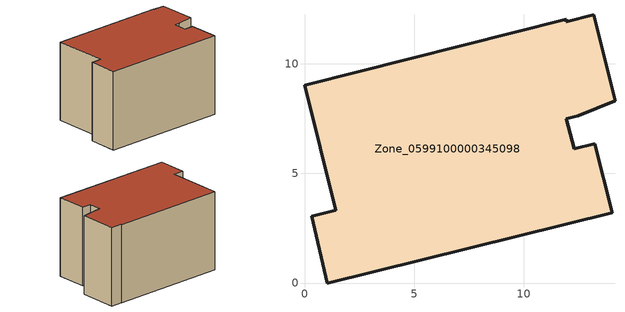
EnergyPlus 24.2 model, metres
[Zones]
Zone_0599100000345098
 floor ground (C_G): 14.16,8.32 12.47,7.63 11.94,7.5 12.29,6.12 13.24,6.36 14.03,3.21 1.03,0 0.32,3.04 1.43,3.32 0,9.02 11.93,12.02 11.94,11.91 13.19,12.23 z0
 wall outside (C_F): 14.03,3.21 13.24,6.36 12.29,6.12 11.94,7.5 12.47,7.63 14.16,8.32 13.19,12.23 11.94,11.91 11.93,12.02 0,9.02 1.43,3.32 0.32,3.04 1.03,0 14.03,3.21 z0:8.33
 roof outside (C_R): 12.29,6.12 11.94,7.5 12.47,7.63 14.16,8.32 13.19,12.23 11.94,11.91 11.93,12.02 0,9.02 1.43,3.32 0.32,3.04 1.03,0 14.03,3.21 13.24,6.36 z8.33
[BUILDING]
Pand.0599100000345098: North Axis=0; Terrain=City; Loads Convergence Tolerance Value=0.04; Temperature Convergence Tolerance Value=0.4; Solar Distribution=FullExterior; Maximum Number of Warmup Days=25; Minimum Number of Warmup Days=1
[Site:Location]
Rotterdam.The.Hague.AP_ZH_NLD Design_Conditions: Latitude=51.96; Longitude=4.45; Time Zone=1; Elevation=-4.5
[SITE:GROUNDTEMPERATURE:BUILDINGSURFACE]
18, 18, 18, 18, 18, 18, 18, 18, 18, 18, 18, 18
[MATERIAL] Thermal Absorptance=0.9; Solar Absorptance=0.7; Visible Absorptance=0.7
Name | Roughness | Thickness | Conductivity | Density | Specific Heat
G.TC.1992-2005 | MediumSmooth | 0.15 | 0.06 | 540 | 1210
F.TC.1992-2005 | Rough | 0.3 | 0.12 | 1920 | 840
R.TC.1992-2005 | MediumRough | 0.2 | 0.08 | 1500 | 1000
[CONSTRUCTION]
C_G: G.TC.1992-2005
C_F: F.TC.1992-2005
C_R: R.TC.1992-2005
[ZONE]
Zone_0599100000345098: Type=1; Multiplier=1; Ceiling Height=Autocalculate; Volume=Autocalculate; Floor Area=autocalculate; Part of Total Floor Area=Yes
[ZONEINFILTRATION:DESIGNFLOWRATE]
Infil_Zone_0599100000345098: Zone or ZoneList or Space or SpaceList=Zone_0599100000345098; Schedule=AlwaysOn; Design Flow Rate Calculation Method=Flow/Area; Flow Rate per Floor Area=0.0015; Constant Term Coefficient=1; Temperature Term Coefficient=0; Velocity Term Coefficient=0; Velocity Squared Term Coefficient=0
[HVACTEMPLATE:ZONE:IDEALLOADSAIRSYSTEM]
Zone_0599100000345098: Maximum Heating Supply Air Temperature=50; Minimum Cooling Supply Air Temperature=13; Maximum Heating Supply Air Humidity Ratio=0.0156; Minimum Cooling Supply Air Humidity Ratio=0.0077; Heating Limit=NoLimit; Cooling Limit=NoLimit; Dehumidification Control Type=ConstantSensibleHeatRatio; Cooling Sensible Heat Ratio=0.7; Dehumidification Setpoint=60; Humidification Control Type=None; Humidification Setpoint=30; Outdoor Air Method=None; Outdoor Air Flow Rate per Person=0.00944; Outdoor Air Flow Rate per Zone Floor Area=0; Outdoor Air Flow Rate per Zone=0; Demand Controlled Ventilation Type=None; Outdoor Air Economizer Type=NoEconomizer; Heat Recovery Type=None; Sensible Heat Recovery Effectiveness=0.7; Latent Heat Recovery Effectiveness=0.65
[ZONECONTROL:THERMOSTAT]
ThermostatControl_Zone_0599100000345098: Zone or ZoneList=Zone_0599100000345098; Control Type Schedule=DualSetpointControlType; Control 1=Thermostat_Zone_0599100000345098; Temperature Difference Between Cutout And Setpoint=0
[THERMOSTATSETPOINT:DUALSETPOINT]
Thermostat_Zone_0599100000345098: Heating Setpoint Temperature Schedule=HeatingSetpoint_Zone_0599100000345098; Cooling Setpoint Temperature Schedule=CoolingSetpoint_Zone_0599100000345098
[SCHEDULE:COMPACT]
HeatingSetpoint_Zone_0599100000345098: Through: 12/31, For: AllDays, Until: 24:00, 21
CoolingSetpoint_Zone_0599100000345098: Through: 12/31, For: AllDays, Until: 24:00, 24
DualSetpointControlType: Through: 12/31, For: AllDays, Until: 24:00, 4
AlwaysOn: Through: 12/31, For: AllDays, Until: 24:00, 1
